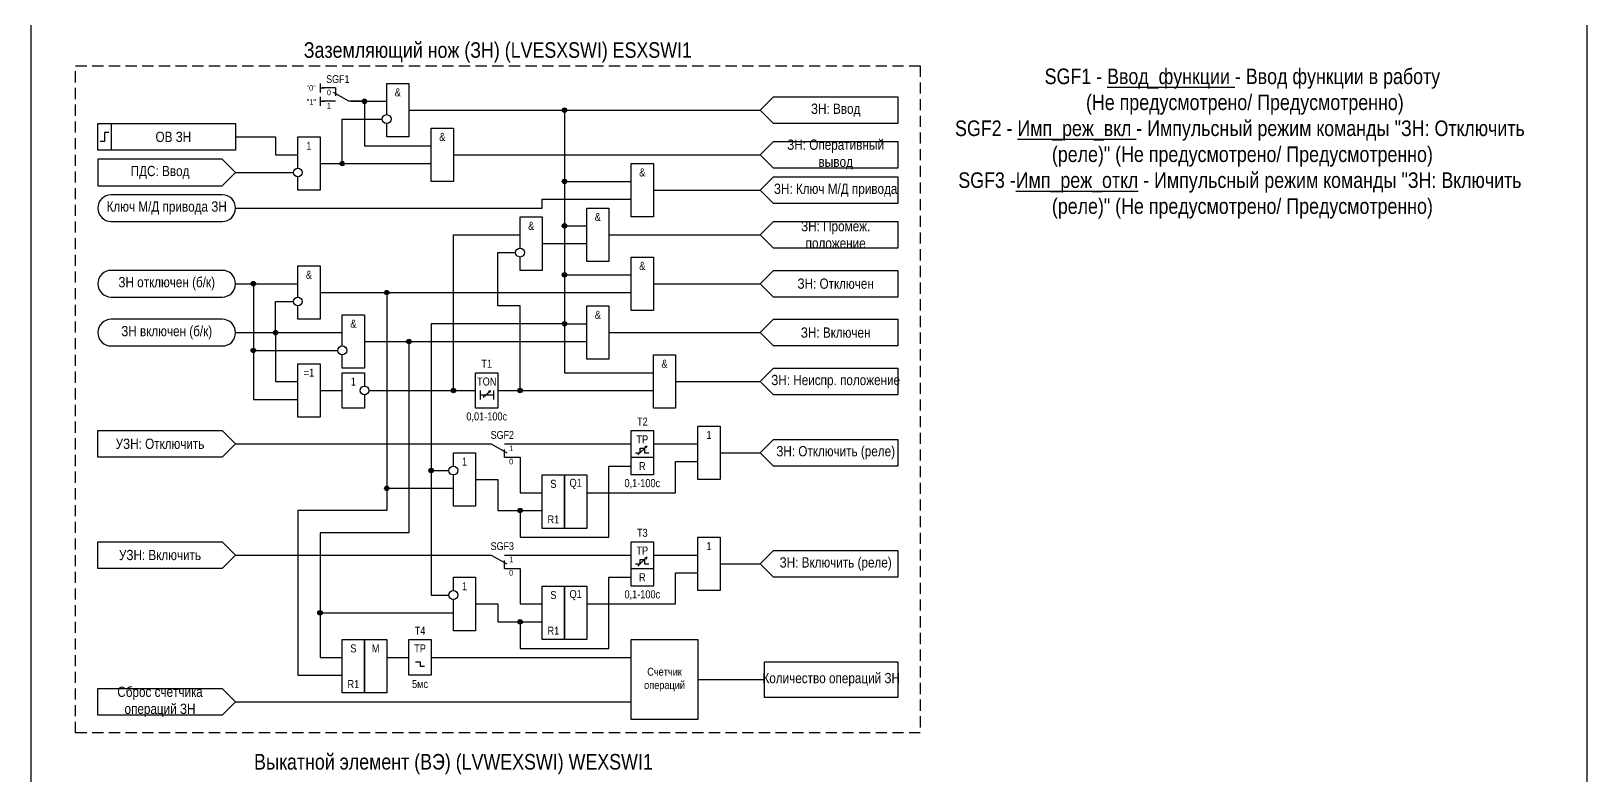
# Model space of a CAD drawing. Header units: millimetres. Extents: x -7300 to 495, y 0 to 1179.
# Drawn here: x -4825 to -4475, y 690.4 to 857.8 of the extents above; entities that cross this region are included whole.
import ezdxf
from ezdxf.enums import TextEntityAlignment as Align

# ---------------------------------------------------------------- set-up
doc = ezdxf.new("R2010")
doc.units = ezdxf.units.MM
doc.linetypes.add('штриховая2', pattern=[0.375, 0.25, -0.125])
doc.layers.add('TEXT', color=7, linetype='Continuous', lineweight=25)
doc.layers.add('Основная', color=7, linetype='Continuous')
doc.styles.add('2.5_Gost_RD', font='ARIALN.TTF', dxfattribs={"height": 2.5})
doc.styles.add('3.5_Gost_RD', font='ARIALN.TTF', dxfattribs={"height": 3.5})
doc.styles.add('Вывод', font='ARIALN.TTF', dxfattribs={"height": 2.5})
doc.styles.add('Компонент', font='ARIALN.TTF', dxfattribs={"height": 3.5})

# ---------------------------------------------------------------- blocks, each defined once
blk = doc.blocks.new('Точка')
at = {"ltscale": 100}
h = blk.add_hatch(color=256, dxfattribs=at)
h.dxf.hatch_style = 1
edge = h.paths.add_edge_path()
edge.add_arc((0, 0), 0.5, 0, 360)
blk.add_circle((0, 0), 0.5, dxfattribs=at)
blk = doc.blocks.new('*U958')
at = {"layer": 'Основная', "color": 0}
blk.add_line((0, 0), (7, 4), dxfattribs=at)
at = {"layer": 'Основная', "ltscale": 0.35}
blk.add_line((6, 6), (6, 2.5), dxfattribs=at)
blk = doc.blocks.new('*U985')
at = {"layer": 'Основная', "color": 0}
for p, q in [((-3, 6), (-9, 6)), ((-3, 0), (-9, 0)), ((9, 0), (3, 0))]:
    blk.add_line(p, q, dxfattribs=at)
at = {"layer": 'Основная', "ltscale": 0.25, "xscale": -1}
blk.add_blockref('*U958', (3, 0), dxfattribs=at)
at = {"layer": 'Основная'}
for tag, height, style, p in [('В1', 2.5, 'Вывод', (-14, 6)), ('ОУ', 3.5, 'Компонент', (-2, 10)), ('В2', 2.5, 'Вывод', (-6, 4)), ('В3', 2.5, 'Вывод', (-6, -2))]:
    blk.add_attdef(tag, text='', height=height, dxfattribs=dict(at, style=style)).set_placement(p, align=Align.MIDDLE_CENTER)
blk = doc.blocks.new('*U1050')
at = {"layer": 'Основная', "color": 0}
for p, q in [((-9, 0), (-3, 0)), ((3, 6), (9, 6)), ((3, 0), (9, 0))]:
    blk.add_line(p, q, dxfattribs=at)
at = {"layer": 'Основная', "ltscale": 0.25}
blk.add_blockref('*U958', (-3, 0), dxfattribs=at)
at = {"layer": 'Основная'}
for tag, height, style, p in [('В2', 2.5, 'Вывод', (6, 8)), ('В1', 2.5, 'Вывод', (14, 6)), ('В3', 2.5, 'Вывод', (6, 2)), ('ОУ', 3.5, 'Компонент', (2, -4))]:
    blk.add_attdef(tag, text='', height=height, dxfattribs=dict(at, style=style)).set_placement(p, align=Align.MIDDLE_CENTER)

msp = doc.modelspace()

# ---------------------------------------------------------------- linework, layer by layer
at = {"ltscale": 100}
for p, q in [((-4760, 846), (-4760, 844)), ((-4760, 845), (-4759, 845)), ((-4760, 843), (-4760, 841)), ((-4760, 842), (-4759, 842)), ((-4720, 777), (-4720, 777)), ((-4688.5, 762.5), (-4686.5, 764.5)), ((-4686.5, 764.5), (-4687.01, 764.25)), ((-4686.5, 764.5), (-4686.74, 764.02)), ((-4688.5, 737.5), (-4686.5, 739.5)), ((-4686.5, 739.5), (-4687.01, 739.25)), ((-4686.5, 739.5), (-4686.74, 739.02))]:
    msp.add_line(p, q, dxfattribs=at)
at = {"color": 7, "ltscale": 100}
for p, q in [((-4723.3, 775.46), (-4721.63, 776.95)), ((-4721.63, 776.95), (-4722.15, 776.73)), ((-4721.63, 776.95), (-4721.89, 776.48))]:
    msp.add_line(p, q, dxfattribs=at)
at = {"color": 6, "ltscale": 100}
msp.add_line((-4737.5, 715), (-4736.5, 715), dxfattribs=at)
at = {"ltscale": 100}
for points in [[(-4825, 1085), (-4475, 1085), (-4475, 0), (-4825, 0)], [(-4810, 837), (-4807, 837), (-4807, 831), (-4810, 831)], [(-4810, 837), (-4779, 837), (-4779, 831), (-4810, 831)], [(-4735, 836), (-4730, 836), (-4730, 824), (-4735, 824)], [(-4810, 829), (-4810, 823), (-4782, 823), (-4779, 826), (-4782, 829)], [(-4690, 828), (-4685, 828), (-4685, 816), (-4690, 816)], [(-4700, 818), (-4695, 818), (-4695, 806), (-4700, 806)], [(-4690, 807), (-4685, 807), (-4685, 795), (-4690, 795)], [(-4700, 796), (-4695, 796), (-4695, 784), (-4700, 784)], [(-4685, 785), (-4680, 785), (-4680, 773), (-4685, 773)], [(-4765, 783), (-4760, 783), (-4760, 771), (-4765, 771)], [(-4725, 781), (-4720, 781), (-4720, 773), (-4725, 773)], [(-4810, 768), (-4782, 768), (-4779, 765), (-4782, 762), (-4810, 762)], [(-4690, 768), (-4685, 768), (-4685, 758), (-4690, 758)], [(-4675, 769), (-4670, 769), (-4670, 757), (-4675, 757)], [(-4690, 762), (-4685, 762), (-4685, 758), (-4690, 758)], [(-4710, 758), (-4705, 758), (-4705, 746), (-4710, 746)], [(-4705, 758), (-4700, 758), (-4700, 746), (-4705, 746)], [(-4810, 743), (-4782, 743), (-4779, 740), (-4782, 737), (-4810, 737)], [(-4690, 743), (-4685, 743), (-4685, 733), (-4690, 733)], [(-4675, 744), (-4670, 744), (-4670, 732), (-4675, 732)], [(-4690, 737), (-4685, 737), (-4685, 733), (-4690, 733)], [(-4710, 733), (-4705, 733), (-4705, 721), (-4710, 721)], [(-4705, 733), (-4700, 733), (-4700, 721), (-4705, 721)]]:
    msp.add_lwpolyline(points, close=True, dxfattribs=at)
at = {"linetype": 'штриховая2', "ltscale": 10}
msp.add_lwpolyline([(-4625, 700), (-4815, 700), (-4815, 850), (-4625, 850)], close=True, dxfattribs=at)
at = {"ltscale": 100}
for points in [[(-4745, 839), (-4745, 846), (-4740, 846), (-4740, 834), (-4745, 834), (-4745, 837)], [(-4753, 842), (-4745, 842)], [(-4753, 842), (-4750, 842), (-4750, 832), (-4735, 832)], [(-4740, 840), (-4661, 840)], [(-4740, 840), (-4705, 840), (-4705, 814), (-4700, 814)], [(-4740, 840), (-4705, 840), (-4705, 803), (-4690, 803)], [(-4740, 840), (-4705, 840), (-4705, 792), (-4700, 792)], [(-4740, 840), (-4705, 840), (-4705, 781), (-4685, 781)], [(-4740, 840), (-4705, 840), (-4705, 792), (-4735, 792), (-4735, 731), (-4731, 731)], [(-4740, 840), (-4705, 840), (-4705, 792), (-4735, 792), (-4735, 759), (-4731, 759)], [(-4740, 840), (-4705, 840), (-4705, 824), (-4690, 824)], [(-4661, 840), (-4658, 843), (-4630, 843), (-4630, 837), (-4658, 837), (-4661, 840)], [(-4760, 828), (-4755, 828), (-4755, 838), (-4746, 838)], [(-4779, 834), (-4770, 834), (-4770, 830), (-4765, 830)], [(-4765, 827), (-4765, 834), (-4760, 834), (-4760, 822), (-4765, 822), (-4765, 825)], [(-4661, 830), (-4658, 833), (-4630, 833), (-4630, 827), (-4658, 827), (-4661, 830)], [(-4730, 830), (-4661, 830)], [(-4779, 826), (-4766, 826)], [(-4760, 828), (-4735, 828)], [(-4661, 822), (-4658, 825), (-4630, 825), (-4630, 819), (-4658, 819), (-4661, 822)], [(-4779, 818), (-4710, 818), (-4710, 820), (-4690, 820)], [(-4685, 822), (-4661, 822)], [(-4715, 809), (-4715, 816), (-4710, 816), (-4710, 804), (-4715, 804), (-4715, 807)], [(-4749, 777), (-4730, 777), (-4730, 812), (-4715, 812)], [(-4695, 812), (-4661, 812)], [(-4661, 812), (-4658, 815), (-4630, 815), (-4630, 809), (-4658, 809), (-4661, 812)], [(-4710, 810), (-4700, 810)], [(-4765, 798), (-4765, 805), (-4760, 805), (-4760, 793), (-4765, 793), (-4765, 796)], [(-4720, 777), (-4715, 777), (-4715, 796), (-4720, 796), (-4720, 808), (-4716, 808)], [(-4661, 801), (-4658, 804), (-4630, 804), (-4630, 798), (-4658, 798), (-4661, 801)], [(-4779, 801), (-4765, 801)], [(-4779, 801), (-4775, 801), (-4775, 786), (-4756, 786)], [(-4779, 801), (-4775, 801), (-4775, 775), (-4765, 775)], [(-4760, 799), (-4690, 799)], [(-4760, 799), (-4745, 799), (-4745, 755), (-4730, 755), (-4730, 755)], [(-4685, 801), (-4661, 801)], [(-4779, 790), (-4770, 790), (-4770, 797), (-4766, 797)], [(-4755, 787), (-4755, 794), (-4750, 794), (-4750, 782), (-4755, 782), (-4755, 785)], [(-4661, 790), (-4658, 793), (-4630, 793), (-4630, 787), (-4658, 787), (-4661, 790)], [(-4779, 790), (-4755, 790)], [(-4779, 790), (-4770, 790), (-4770, 779), (-4765, 779)], [(-4750, 788), (-4740, 788), (-4740, 745), (-4760, 745), (-4760, 727), (-4730, 727)], [(-4750, 788), (-4700, 788)], [(-4695, 790), (-4661, 790)], [(-4750, 776), (-4750, 773), (-4755, 773), (-4755, 781), (-4750, 781), (-4750, 778)], [(-4661, 779), (-4658, 782), (-4630, 782), (-4630, 776), (-4658, 776), (-4661, 779)], [(-4760, 777), (-4755, 777)], [(-4749, 777), (-4725, 777)], [(-4724, 777), (-4724, 775)], [(-4721, 777), (-4721, 775)], [(-4720, 777), (-4685, 777)], [(-4680, 779), (-4661, 779)], [(-4724, 776), (-4721, 776)], [(-4779, 765), (-4722, 765)], [(-4730, 760), (-4730, 763), (-4725, 763), (-4725, 751), (-4730, 751), (-4730, 758)], [(-4718, 765), (-4690, 765)], [(-4689, 763), (-4688, 763), (-4688, 764), (-4687, 764), (-4687, 763), (-4686, 763)], [(-4685, 765), (-4675, 765)], [(-4670, 763), (-4661, 763)], [(-4661, 763), (-4658, 766), (-4630, 766), (-4630, 760), (-4658, 760), (-4661, 763)], [(-4725, 757), (-4720, 757), (-4720, 750), (-4715, 750), (-4715, 744), (-4695, 744), (-4695, 760), (-4690, 760)], [(-4718, 762), (-4715, 762), (-4715, 754), (-4710, 754)], [(-4700, 754), (-4680, 754), (-4680, 761), (-4675, 761)], [(-4725, 757), (-4720, 757), (-4720, 750), (-4710, 750)], [(-4779, 740), (-4722, 740)], [(-4718, 740), (-4690, 740)], [(-4689, 738), (-4688, 738), (-4688, 739), (-4687, 739), (-4687, 738), (-4686, 738)], [(-4685, 740), (-4675, 740)], [(-4661, 738), (-4658, 741), (-4630, 741), (-4630, 735), (-4658, 735), (-4661, 738)], [(-4730, 732), (-4730, 735), (-4725, 735), (-4725, 723), (-4730, 723), (-4730, 730)], [(-4725, 729), (-4720, 729), (-4720, 725), (-4715, 725), (-4715, 719), (-4695, 719), (-4695, 735), (-4690, 735)], [(-4718, 737), (-4715, 737), (-4715, 729), (-4710, 729)], [(-4700, 729), (-4680, 729), (-4680, 736), (-4675, 736)], [(-4670, 738), (-4661, 738)], [(-4725, 729), (-4720, 729), (-4720, 725), (-4710, 725)]]:
    msp.add_lwpolyline(points, dxfattribs=at)
at = {"lineweight": 30, "ltscale": 100}
msp.add_lwpolyline([(-4807.5, 835), (-4808.5, 835), (-4808.5, 833), (-4809.5, 833)], dxfattribs=at)
at = {"ltscale": 100}
for points in [[(-4807, 815), (-4782, 815, 1), (-4782, 821), (-4807, 821, 1)], [(-4807, 798), (-4782, 798, 1), (-4782, 804), (-4807, 804, 1)], [(-4807, 787), (-4782, 787, 1), (-4782, 793), (-4807, 793, 1)]]:
    msp.add_lwpolyline(points, format="xyb", close=True, dxfattribs=at)
at = {"color": 6, "ltscale": 100}
for points in [[(-4760, 799), (-4745, 799), (-4745, 750), (-4765, 750), (-4765, 713), (-4755, 713)], [(-4750, 788), (-4740, 788), (-4740, 745), (-4760, 745), (-4760, 717), (-4755, 717)], [(-4745, 717), (-4740, 717)], [(-4738.5, 716), (-4737.5, 716)], [(-4737.5, 716), (-4737.5, 715)], [(-4735, 717), (-4690, 717)], [(-4675, 712), (-4660, 712)], [(-4779, 707), (-4690, 707)]]:
    msp.add_lwpolyline(points, dxfattribs=at)
for points in [[(-4755, 721), (-4750, 721), (-4750, 709), (-4755, 709)], [(-4750, 721), (-4745, 721), (-4745, 709), (-4750, 709)], [(-4740, 721), (-4735, 721), (-4735, 713), (-4740, 713)], [(-4690, 721), (-4675, 721), (-4675, 703), (-4690, 703)], [(-4660, 716), (-4630, 716), (-4630, 708), (-4660, 708)], [(-4810, 710), (-4782, 710), (-4779, 707), (-4782, 704), (-4810, 704)]]:
    msp.add_lwpolyline(points, close=True, dxfattribs=at)
for centre in [(-4745, 838), (-4750, 777)]:
    msp.add_circle(centre, 1)
at = {"ltscale": 100}
for centre in [(-4765, 826), (-4715, 808), (-4765, 797), (-4755, 786), (-4730, 759), (-4730, 731)]:
    msp.add_circle(centre, 1, dxfattribs=at)

# ---------------------------------------------------------------- block references
for p in [(-4750, 842), (-4705, 840), (-4755, 828), (-4705, 824), (-4705, 814), (-4705, 803), (-4705, 792), (-4735, 759), (-4715, 750), (-4715, 725)]:
    msp.add_blockref('Точка', p, dxfattribs=at)
at = {"color": 2, "ltscale": 100}
for p in [(-4775, 801), (-4745, 799), (-4770, 790), (-4740, 788), (-4775, 786), (-4730, 777), (-4715, 777), (-4745, 755), (-4760, 727)]:
    msp.add_blockref('Точка', p, dxfattribs=at)
at = {"layer": 'Основная', "ltscale": 0.25, "xscale": 0.5, "yscale": 0.5, "zscale": 0.5}
msp.add_blockref('*U985', (-4755, 842), dxfattribs=at).add_auto_attribs({'ОУ': 'SGF1', 'В1': '"0"', 'В2': '0', 'В3': '1'})
at = {"layer": 'Основная', "ltscale": 0.25}
ref = msp.add_blockref('*U1050', (-4720, 765), dxfattribs=dict(at, xscale=-0.5, yscale=0.5, zscale=0.5, rotation=180))
ref.add_attrib('ОУ', 'SGF2', dxfattribs={"height": 1.75, "style": 'Компонент'}).set_placement((-4719, 767), align=Align.MIDDLE_CENTER)
ref.add_attrib('В2', '0', dxfattribs={"height": 1.25, "style": 'Вывод'}).set_placement((-4717, 761.02), align=Align.MIDDLE_CENTER)
ref.add_attrib('В3', '1', dxfattribs={"height": 1.25, "style": 'Вывод'}).set_placement((-4717, 763.99), align=Align.MIDDLE_CENTER)
ref = msp.add_blockref('*U1050', (-4720, 740), dxfattribs=dict(at, xscale=-0.5, yscale=0.5, zscale=0.5, rotation=180))
ref.add_attrib('ОУ', 'SGF3', dxfattribs={"height": 1.75, "style": 'Компонент'}).set_placement((-4719, 742), align=Align.MIDDLE_CENTER)
ref.add_attrib('В2', '0', dxfattribs={"height": 1.25, "style": 'Вывод'}).set_placement((-4717, 736.02), align=Align.MIDDLE_CENTER)
ref.add_attrib('В3', '1', dxfattribs={"height": 1.25, "style": 'Вывод'}).set_placement((-4717, 738.99), align=Align.MIDDLE_CENTER)

# ---------------------------------------------------------------- texts
at = {"color": 30, "ltscale": 100, "char_height": 3.5, "attachment_point": 5, "style": '3.5_Gost_RD'}
for s, insert, width in [('Заземляющий нож (ЗН) (LVESXSWI) {\\C6;ESXSWI1}', (-4720, 853), 190), ('SGF1 - {\\LВвод_функции} - Ввод функции в работу \\P^I(Не предусмотрено/ Предусмотренно)\\PSGF2 - {\\LИмп_реж_вкл} - Импульсный режим команды "ЗН: Отключить ^I(реле)" (Не предусмотрено/ Предусмотренно)\\PSGF3 -{\\LИмп_реж_откл} - Импульсный режим команды "ЗН: Включить ^I(реле)" (Не предусмотрено/ Предусмотренно)', (-4552.5, 832.5), 135), ('Выкатной элемент (ВЭ) (LVWEXSWI) {\\C6;WEXSWI1}', (-4730, 693), 170)]:
    msp.add_mtext(s, dxfattribs=dict(at, insert=insert, width=width))
at = {"ltscale": 100, "attachment_point": 5, "style": '2.5_Gost_RD'}
for s, insert, char_height, width in [('&', (-4742.5, 844), 1.8, 5), ('ЗН: Ввод', (-4644, 840), 2.3, 28), ('&', (-4732.5, 834), 1.8, 5), ('ЗН: Оперативный вывод', (-4644, 830), 2.3, 28), ('1', (-4762.5, 832), 1.8, 5), ('&', (-4687.5, 826), 1.8, 5), ('&', (-4697.5, 816), 1.8, 5), ('&', (-4712.5, 814), 1.8, 5), ('ЗН: Промеж. положение', (-4644, 812), 2.3, 28), ('&', (-4687.5, 805), 1.8, 5), ('ЗН отключен (б/к)', (-4794.5, 801), 2.3, 31), ('&', (-4762.5, 803), 1.8, 5), ('ЗН: Отключен', (-4644, 801), 2.3, 28), ('&', (-4697.5, 794), 1.8, 5), ('ЗН включен (б/к)', (-4794.5, 790), 2.3, 31), ('&', (-4752.5, 792), 1.8, 5), ('ЗН: Включен', (-4644, 790), 2.3, 28), ('=1', (-4762.5, 781), 1.8, 5), ('T1', (-4722.5, 783), 1.8, 5), ('&', (-4682.5, 783), 1.8, 5), ('ЗН: Неиспр. положение', (-4644, 779), 2.3, 28), ('1', (-4752.5, 779), 1.8, 5), ('TON', (-4722.5, 779), 1.8, 5), ('0,01-100с', (-4722.5, 771), 1.8, 5), ('T2', (-4687.5, 770), 1.8, 5), ('TP', (-4687.5, 766), 1.8, 5), ('1', (-4672.5, 767), 1.8, 5), ('УЗН: Отключить', (-4796, 765), 2.3, 28), ('ЗН: Отключить (реле)', (-4644, 763), 2.3, 28), ('1', (-4727.5, 761), 1.8, 5), ('R', (-4687.5, 760), 1.8, 5), ('S', (-4707.5, 756), 1.8, 5), ('Q1', (-4702.5, 756), 1.8, 5), ('0,1-100с', (-4687.5, 756), 1.8, 5), ('R1', (-4707.5, 748), 1.8, 5), ('T3', (-4687.5, 745), 1.8, 5), ('1', (-4672.5, 742), 1.8, 5), ('УЗН: Включить', (-4796, 740), 2.3, 28), ('TP', (-4687.5, 741), 1.8, 5), ('ЗН: Включить (реле)', (-4644, 738), 2.3, 28), ('R', (-4687.5, 735), 1.8, 5), ('1', (-4727.5, 733), 1.8, 5), ('S', (-4707.5, 731), 1.8, 5), ('Q1', (-4702.5, 731), 1.8, 5), ('0,1-100с', (-4687.5, 731), 1.8, 5), ('R1', (-4707.5, 723), 1.8, 5)]:
    msp.add_mtext(s, dxfattribs=dict(at, insert=insert, char_height=char_height, width=width))
at = {"ltscale": 100, "insert": (-4763, 842.5), "char_height": 1.25, "attachment_point": 1, "style": '3.5_Gost_RD'}
msp.add_mtext_dynamic_manual_height_columns('"1"', width=2, gutter_width=17.5, heights=[0], dxfattribs=at)
at = {"color": 0, "ltscale": 100, "insert": (-4793, 834), "char_height": 2.3, "width": 28, "attachment_point": 5, "style": '2.5_Gost_RD'}
msp.add_mtext('{\\C256;ОВ ЗН}', dxfattribs=at)
at = {"color": 6, "ltscale": 100, "attachment_point": 5, "style": '2.5_Gost_RD'}
for s, insert, char_height, width in [('T4', (-4737.5, 723), 1.8, 5), ('S', (-4752.5, 719), 1.8, 5), ('М', (-4747.5, 719), 1.8, 5), ('TP', (-4737.5, 719), 1.8, 5), ('Счетчик^Jопераций', (-4682.5, 712), 1.8, 15), ('Сброс счетчика операций ЗН', (-4796, 707), 2.3, 28), ('R1', (-4752.5, 711), 1.8, 5), ('5мс', (-4737.5, 711), 1.8, 5), ('Количество операций ЗН', (-4645, 712), 2.3, 30)]:
    msp.add_mtext(s, dxfattribs=dict(at, insert=insert, char_height=char_height, width=width))
at = {"layer": 'TEXT', "ltscale": 100, "insert": (-4796, 826), "char_height": 2.3, "width": 28, "attachment_point": 5, "style": '2.5_Gost_RD'}
msp.add_mtext('ПДС: Ввод', dxfattribs=at)
at = {"layer": 'TEXT', "color": 30, "ltscale": 100, "insert": (-4644, 822), "char_height": 2.3, "width": 28, "attachment_point": 5, "style": '2.5_Gost_RD'}
msp.add_mtext('{\\C256;ЗН: Ключ М/Д привода}', dxfattribs=at)
at = {"layer": 'TEXT', "color": 3, "ltscale": 100, "insert": (-4794.5, 818), "char_height": 2.3, "width": 31, "attachment_point": 5, "style": '2.5_Gost_RD'}
msp.add_mtext('Ключ М/Д привода ЗН', dxfattribs=at)

doc.saveas('drawing.dxf')
